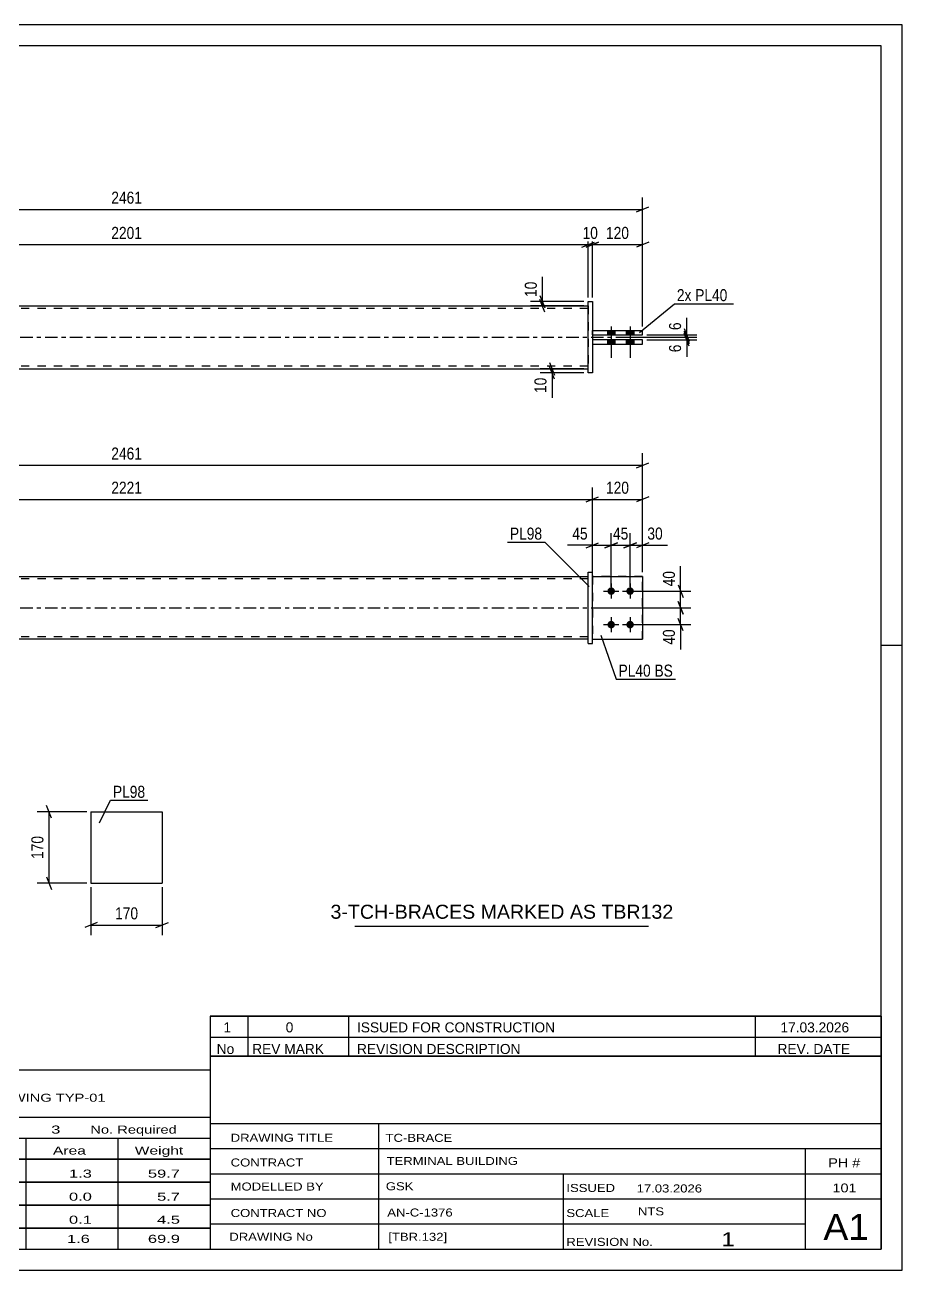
# Model space of a CAD drawing. Header units: millimetres. Extents: x 0 to 420, y 0 to 297.
# Drawn here: x 210.8 to 420, y 0 to 297 of the extents above; entities that cross this region are included whole.
import ezdxf

# ---------------------------------------------------------------- set-up
doc = ezdxf.new("R2010")
doc.units = ezdxf.units.MM
doc.linetypes.add('DXK_LINE_DOT2', pattern=[3.9198, 1.9599, -1.9599])
doc.linetypes.add('DXK_LINE_DOT3', pattern=[5.9187, 2.979, -0.9799, 0.9799, -0.9799])
doc.styles.add('Arial', font='ARIAL.TTF', dxfattribs={"height": 0.2})
doc.styles.add('Arial Narrow', font='ARIALN.TTF', dxfattribs={"height": 0.2})

# ---------------------------------------------------------------- blocks, each defined once
blk = doc.blocks.new('Unknown-580573218-1163')
at = {"color": 5, "linetype": 'Continuous'}
for p, q in [((420, 297), (0, 297)), ((420, 0), (420, 297)), ((415, 292), (5, 292)), ((415, 5), (415, 292)), ((420, 149), (415, 149)), ((5, 5), (415, 5)), ((0, 0), (420, 0))]:
    blk.add_line(p, q, dxfattribs=at)
blk = doc.blocks.new('Part-580573218-1769 - 1738')
at = {"color": 2, "linetype": 'Continuous'}
for p, q in [((346.13, 165.45), (358.13, 165.45)), ((358.13, 165.45), (358.13, 150.45)), ((346.13, 150.45), (358.13, 150.45))]:
    blk.add_line(p, q, dxfattribs=at)
at = {"color": 7, "linetype": 'DXK_LINE_DOT2'}
blk.add_line((346.13, 165.45), (346.13, 150.45), dxfattribs=at)
blk = doc.blocks.new('Part-580573218-1764 - 1738')
at = {"color": 7, "linetype": 'DXK_LINE_DOT2'}
for p, q in [((358.13, 165.45), (346.13, 165.45)), ((346.13, 165.45), (346.13, 150.45)), ((358.13, 150.45), (358.13, 165.45)), ((346.13, 150.45), (358.13, 150.45))]:
    blk.add_line(p, q, dxfattribs=at)
blk = doc.blocks.new('Part-580573218-1784 - 1738')
at = {"color": 2, "linetype": 'Continuous'}
for p, q in [((345.13, 149.45), (345.13, 166.45)), ((345.13, 166.45), (346.13, 166.45)), ((346.13, 149.45), (346.13, 166.45)), ((345.13, 149.45), (346.13, 149.45))]:
    blk.add_line(p, q, dxfattribs=at)
blk = doc.blocks.new('Part-580573218-1804 - 1738')
at = {"color": 2, "linetype": 'Continuous'}
for p, q in [((124.99, 165.45), (345.13, 165.45)), ((345.13, 150.45), (124.99, 150.45))]:
    blk.add_line(p, q, dxfattribs=at)
at = {"color": 7, "linetype": 'DXK_LINE_DOT2'}
for p, q in [((124.99, 150.45), (124.99, 165.45)), ((345.13, 164.85), (124.99, 164.85)), ((345.13, 150.45), (345.13, 165.45)), ((345.13, 151.05), (124.99, 151.05))]:
    blk.add_line(p, q, dxfattribs=at)
at = {"color": 7, "linetype": 'DXK_LINE_DOT3'}
blk.add_line((114.99, 157.95), (355.13, 157.95), dxfattribs=at)
blk = doc.blocks.new('Bolt-580573218-1805 - 1738')
at = {"linetype": 'Continuous'}
for points in [[(350.63, 162.85, -1), (350.63, 161.05, -1)], [(355.13, 162.85, -1), (355.13, 161.05, -1)], [(350.63, 154.85, -1), (350.63, 153.05, -1)], [(355.13, 154.85, -1), (355.13, 153.05, -1)]]:
    blk.add_hatch(color=1, dxfattribs=at).paths.add_polyline_path(points)
at = {"color": 1, "linetype": 'Continuous'}
for p, q in [((350.63, 163.75), (350.63, 160.15)), ((355.13, 163.75), (355.13, 160.15)), ((348.83, 161.95), (352.43, 161.95)), ((353.33, 161.95), (356.93, 161.95)), ((350.63, 155.75), (350.63, 152.15)), ((355.13, 155.75), (355.13, 152.15)), ((348.83, 153.95), (352.43, 153.95)), ((353.33, 153.95), (356.93, 153.95))]:
    blk.add_line(p, q, dxfattribs=at)
blk = doc.blocks.new('Part-580573218-1418 - 1390')
at = {"color": 2, "linetype": 'Continuous'}
for p, q in [((346.13, 224.09), (358.13, 224.09)), ((346.13, 223.09), (358.13, 223.09)), ((358.13, 223.09), (358.13, 224.09))]:
    blk.add_line(p, q, dxfattribs=at)
at = {"color": 7, "linetype": 'DXK_LINE_DOT2'}
blk.add_line((346.13, 223.09), (346.13, 224.09), dxfattribs=at)
blk = doc.blocks.new('Part-580573218-1445 - 1390')
at = {"color": 2, "linetype": 'Continuous'}
for p, q in [((124.99, 229.99), (345.13, 229.99)), ((124.99, 214.99), (345.13, 214.99))]:
    blk.add_line(p, q, dxfattribs=at)
at = {"color": 7, "linetype": 'DXK_LINE_DOT2'}
for p, q in [((124.99, 214.99), (124.99, 229.99)), ((345.13, 229.39), (124.99, 229.39)), ((345.13, 229.99), (345.13, 214.99)), ((345.13, 215.59), (124.99, 215.59))]:
    blk.add_line(p, q, dxfattribs=at)
at = {"color": 7, "linetype": 'DXK_LINE_DOT3'}
blk.add_line((114.99, 222.49), (355.13, 222.49), dxfattribs=at)
blk = doc.blocks.new('Bolt-580573218-1430 - 1390')
at = {"linetype": 'Continuous'}
for points in [[(351.53, 224.09), (349.73, 224.09), (349.73, 223.09), (351.53, 223.09)], [(351.53, 224.09), (349.73, 224.09), (349.73, 223.09), (351.53, 223.09)], [(356.03, 224.09), (354.23, 224.09), (354.23, 223.09), (356.03, 223.09)], [(356.03, 224.09), (354.23, 224.09), (354.23, 223.09), (356.03, 223.09)], [(351.53, 221.89), (349.73, 221.89), (349.73, 220.89), (351.53, 220.89)], [(351.53, 221.89), (349.73, 221.89), (349.73, 220.89), (351.53, 220.89)], [(356.03, 221.89), (354.23, 221.89), (354.23, 220.89), (356.03, 220.89)], [(356.03, 221.89), (354.23, 221.89), (354.23, 220.89), (356.03, 220.89)]]:
    blk.add_hatch(color=1, dxfattribs=at).paths.add_polyline_path(points)
at = {"color": 1, "linetype": 'Continuous'}
for p, q in [((349.73, 224.09), (349.73, 223.09)), ((349.73, 224.09), (349.73, 223.09)), ((350.63, 225.09), (350.63, 217.59)), ((350.63, 225.09), (350.63, 217.59)), ((351.53, 224.09), (351.53, 223.09)), ((351.53, 224.09), (351.53, 223.09)), ((354.23, 224.09), (354.23, 223.09)), ((354.23, 224.09), (354.23, 223.09)), ((355.13, 225.09), (355.13, 217.59)), ((355.13, 225.09), (355.13, 217.59)), ((356.03, 224.09), (356.03, 223.09)), ((356.03, 224.09), (356.03, 223.09)), ((349.73, 221.89), (349.73, 220.89)), ((349.73, 221.89), (349.73, 220.89)), ((351.53, 221.89), (351.53, 220.89)), ((351.53, 221.89), (351.53, 220.89)), ((354.23, 221.89), (354.23, 220.89)), ((354.23, 221.89), (354.23, 220.89)), ((356.03, 221.89), (356.03, 220.89)), ((356.03, 221.89), (356.03, 220.89))]:
    blk.add_line(p, q, dxfattribs=at)
blk = doc.blocks.new('Part-580573218-1457 - 1390')
at = {"color": 2, "linetype": 'Continuous'}
for p, q in [((345.13, 213.99), (345.13, 230.99)), ((345.13, 230.99), (346.13, 230.99)), ((346.13, 230.99), (346.13, 213.99)), ((346.13, 213.99), (345.13, 213.99))]:
    blk.add_line(p, q, dxfattribs=at)
blk = doc.blocks.new('Part-580573218-1462 - 1390')
at = {"color": 2, "linetype": 'Continuous'}
for p, q in [((358.13, 221.89), (346.13, 221.89)), ((346.13, 220.89), (358.13, 220.89)), ((358.13, 220.89), (358.13, 221.89))]:
    blk.add_line(p, q, dxfattribs=at)
at = {"color": 7, "linetype": 'DXK_LINE_DOT2'}
blk.add_line((346.13, 221.89), (346.13, 220.89), dxfattribs=at)
blk = doc.blocks.new('Part-580573218-2294 - 2288')
at = {"color": 2, "linetype": 'Continuous'}
for p, q in [((226.56, 109.31), (226.56, 92.31)), ((226.56, 109.31), (243.56, 109.31)), ((243.56, 109.31), (243.56, 92.31)), ((226.56, 92.31), (243.56, 92.31))]:
    blk.add_line(p, q, dxfattribs=at)
blk = doc.blocks.new('StraightDimension-580573218-1826 - 1738')
at = {"color": 7, "linetype": 'Continuous'}
for p, q in [((350.63, 162.95), (350.63, 175.74)), ((355.13, 162.95), (355.13, 175.74)), ((349.13, 172.29), (352.13, 173.49)), ((350.63, 172.89), (355.13, 172.89)), ((356.63, 173.49), (353.63, 172.29))]:
    blk.add_line(p, q, dxfattribs=at)
at = {"color": 0}
blk.add_wipeout([(355.31, 173.64), (355.31, 177.84), (350.45, 177.84), (350.45, 173.64)], dxfattribs=at)
at = {"color": 3, "style": 'Arial Narrow'}
blk.add_text('45', height=2.863, dxfattribs=at).set_placement((351.05, 174.24))
blk = doc.blocks.new('StraightDimension-580573218-1914 - 1738')
at = {"color": 7, "linetype": 'Continuous'}
for p, q in [((125.49, 184.43), (122.49, 183.23)), ((123.99, 158.95), (123.99, 186.68)), ((344.63, 183.23), (347.63, 184.43)), ((346.13, 166.45), (346.13, 186.68)), ((123.99, 183.83), (346.13, 183.83))]:
    blk.add_line(p, q, dxfattribs=at)
at = {"color": 0}
blk.add_wipeout([(239.32, 184.58), (239.32, 188.78), (230.81, 188.78), (230.81, 184.58)], dxfattribs=at)
at = {"color": 3, "style": 'Arial Narrow'}
blk.add_text('2221', height=2.863, dxfattribs=at).set_placement((231.41, 185.18))
blk = doc.blocks.new('StraightDimension-580573218-1810 - 1738')
at = {"color": 7, "linetype": 'Continuous'}
for p, q in [((355.13, 162.95), (355.13, 175.74)), ((358.13, 166.45), (358.13, 175.74)), ((353.63, 172.29), (356.63, 173.49)), ((355.13, 172.89), (358.13, 172.89)), ((359.63, 173.49), (356.63, 172.29))]:
    blk.add_line(p, q, dxfattribs=at)
at = {"color": 0}
blk.add_wipeout([(363.51, 173.64), (363.51, 177.84), (358.66, 177.84), (358.66, 173.64)], dxfattribs=at)
at = {"color": 7, "linetype": 'Continuous'}
blk.add_line((358.13, 172.89), (364.04, 172.89), dxfattribs=at)
blk.add_line((358.13, 172.89), (364.04, 172.89), dxfattribs=at)
at = {"color": 3, "style": 'Arial Narrow'}
blk.add_text('30', height=2.863, dxfattribs=at).set_placement((359.26, 174.24))
blk = doc.blocks.new('StraightDimension-580573218-1839 - 1738')
at = {"color": 7, "linetype": 'Continuous'}
for p, q in [((346.13, 166.45), (346.13, 175.74)), ((350.63, 162.95), (350.63, 175.74)), ((344.63, 172.29), (347.63, 173.49)), ((346.13, 172.89), (350.63, 172.89)), ((352.13, 173.49), (349.13, 172.29))]:
    blk.add_line(p, q, dxfattribs=at)
at = {"color": 0}
blk.add_wipeout([(345.61, 173.64), (345.61, 177.84), (340.75, 177.84), (340.75, 173.64)], dxfattribs=at)
at = {"color": 7, "linetype": 'Continuous'}
blk.add_line((346.13, 172.89), (340.23, 172.89), dxfattribs=at)
blk.add_line((346.13, 172.89), (340.23, 172.89), dxfattribs=at)
at = {"color": 3, "style": 'Arial Narrow'}
blk.add_text('45', height=2.863, dxfattribs=at).set_placement((341.35, 174.24))
blk = doc.blocks.new('StraightDimension-580573218-1856 - 1738')
at = {"color": 7, "linetype": 'Continuous'}
for p, q in [((111.99, 166.45), (111.99, 194.83)), ((358.13, 166.45), (358.13, 194.83)), ((113.49, 192.58), (110.49, 191.38)), ((111.99, 191.98), (358.13, 191.98)), ((356.63, 191.38), (359.63, 192.58))]:
    blk.add_line(p, q, dxfattribs=at)
at = {"color": 0}
blk.add_wipeout([(239.32, 192.73), (239.32, 196.93), (230.81, 196.93), (230.81, 192.73)], dxfattribs=at)
at = {"color": 3, "style": 'Arial Narrow'}
blk.add_text('2461', height=2.863, dxfattribs=at).set_placement((231.41, 193.33))
blk = doc.blocks.new('StraightDimension-580573218-1876 - 1738')
at = {"color": 7, "linetype": 'Continuous'}
for p, q in [((366.58, 163.45), (367.78, 160.45)), ((356.13, 161.95), (369.58, 161.95)), ((367.18, 157.95), (367.18, 161.95)), ((347.13, 157.95), (369.58, 157.95)), ((367.78, 156.45), (366.58, 159.45))]:
    blk.add_line(p, q, dxfattribs=at)
at = {"color": 0}
blk.add_wipeout([(366.43, 167.34), (362.23, 167.34), (362.23, 162.48), (366.43, 162.48)], dxfattribs=at)
at = {"color": 7, "linetype": 'Continuous'}
blk.add_line((367.18, 161.95), (367.18, 167.86), dxfattribs=at)
blk.add_line((367.18, 161.95), (367.18, 167.86), dxfattribs=at)
at = {"color": 3, "style": 'Arial Narrow'}
blk.add_text('40', height=2.863, rotation=90.0002, dxfattribs=at).set_placement((365.83, 163.08))
blk = doc.blocks.new('StraightDimension-580573218-1885 - 1738')
at = {"color": 7, "linetype": 'Continuous'}
for p, q in [((347.13, 157.95), (369.58, 157.95)), ((366.58, 159.45), (367.78, 156.45)), ((367.18, 153.95), (367.18, 157.95)), ((367.78, 152.45), (366.58, 155.45)), ((356.13, 153.95), (369.58, 153.95))]:
    blk.add_line(p, q, dxfattribs=at)
at = {"color": 0}
blk.add_wipeout([(366.43, 153.43), (362.23, 153.43), (362.23, 148.57), (366.43, 148.57)], dxfattribs=at)
at = {"color": 7, "linetype": 'Continuous'}
blk.add_line((367.18, 153.95), (367.18, 148.05), dxfattribs=at)
blk.add_line((367.18, 153.95), (367.18, 148.05), dxfattribs=at)
at = {"color": 3, "style": 'Arial Narrow'}
blk.add_text('40', height=2.863, rotation=90.0002, dxfattribs=at).set_placement((365.83, 149.17))
blk = doc.blocks.new('StraightDimension-580573218-1895 - 1738')
at = {"color": 7, "linetype": 'Continuous'}
for p, q in [((344.63, 183.23), (347.63, 184.43)), ((346.13, 166.45), (346.13, 186.68)), ((359.63, 184.43), (356.63, 183.23)), ((358.13, 166.45), (358.13, 186.68)), ((346.13, 183.83), (358.13, 183.83))]:
    blk.add_line(p, q, dxfattribs=at)
at = {"color": 0}
blk.add_wipeout([(355.47, 184.58), (355.47, 188.78), (348.79, 188.78), (348.79, 184.58)], dxfattribs=at)
at = {"color": 3, "style": 'Arial Narrow'}
blk.add_text('120', height=2.863, dxfattribs=at).set_placement((349.39, 185.18))
blk = doc.blocks.new('StraightDimension-580573218-1552 - 1390')
at = {"color": 7, "linetype": 'Continuous'}
for p, q in [((333.63, 232.49), (334.83, 229.49)), ((344.13, 230.99), (331.38, 230.99)), ((344.13, 229.99), (331.38, 229.99)), ((334.83, 228.49), (333.63, 231.49)), ((334.23, 229.99), (334.23, 230.99))]:
    blk.add_line(p, q, dxfattribs=at)
at = {"color": 0}
blk.add_wipeout([(333.48, 236.37), (329.28, 236.37), (329.28, 231.51), (333.48, 231.51)], dxfattribs=at)
at = {"color": 7, "linetype": 'Continuous'}
blk.add_line((334.23, 230.99), (334.23, 236.89), dxfattribs=at)
blk.add_line((334.23, 230.99), (334.23, 236.89), dxfattribs=at)
at = {"color": 3, "style": 'Arial Narrow'}
blk.add_text('10', height=2.863, rotation=90.0002, dxfattribs=at).set_placement((332.88, 232.11))
blk = doc.blocks.new('StraightDimension-580573218-1538 - 1390')
at = {"color": 7, "linetype": 'Continuous'}
for p, q in [((344.13, 214.99), (333.68, 214.99)), ((344.13, 213.99), (333.68, 213.99)), ((335.93, 216.49), (337.13, 213.49)), ((337.13, 212.49), (335.93, 215.49)), ((336.53, 213.99), (336.53, 214.99))]:
    blk.add_line(p, q, dxfattribs=at)
at = {"color": 0}
blk.add_wipeout([(335.78, 213.46), (331.58, 213.46), (331.58, 208.61), (335.78, 208.61)], dxfattribs=at)
at = {"color": 7, "linetype": 'Continuous'}
blk.add_line((336.53, 213.99), (336.53, 208.08), dxfattribs=at)
blk.add_line((336.53, 213.99), (336.53, 208.08), dxfattribs=at)
at = {"color": 3, "style": 'Arial Narrow'}
blk.add_text('10', height=2.863, rotation=90.0002, dxfattribs=at).set_placement((335.18, 209.21))
blk = doc.blocks.new('StraightDimension-580573218-1567 - 1390')
at = {"color": 7, "linetype": 'Continuous'}
for p, q in [((111.99, 225.09), (111.99, 255.86)), ((358.13, 225.09), (358.13, 255.86)), ((113.49, 253.61), (110.49, 252.41)), ((111.99, 253.01), (358.13, 253.01)), ((356.63, 252.41), (359.63, 253.61))]:
    blk.add_line(p, q, dxfattribs=at)
at = {"color": 0}
blk.add_wipeout([(239.32, 253.76), (239.32, 257.96), (230.81, 257.96), (230.81, 253.76)], dxfattribs=at)
at = {"color": 3, "style": 'Arial Narrow'}
blk.add_text('2461', height=2.863, dxfattribs=at).set_placement((231.41, 254.36))
blk = doc.blocks.new('StraightDimension-580573218-1578 - 1390')
at = {"color": 7, "linetype": 'Continuous'}
for p, q in [((346.13, 231.99), (346.13, 247.45)), ((358.13, 225.09), (358.13, 247.45)), ((344.63, 244), (347.63, 245.2)), ((346.13, 244.6), (358.13, 244.6)), ((359.63, 245.2), (356.63, 244))]:
    blk.add_line(p, q, dxfattribs=at)
at = {"color": 0}
blk.add_wipeout([(355.47, 245.35), (355.47, 249.55), (348.79, 249.55), (348.79, 245.35)], dxfattribs=at)
at = {"color": 3, "style": 'Arial Narrow'}
blk.add_text('120', height=2.863, dxfattribs=at).set_placement((349.39, 245.95))
blk = doc.blocks.new('StraightDimension-580573218-1608 - 1390')
at = {"color": 7, "linetype": 'Continuous'}
for p, q in [((124.99, 231.99), (124.99, 247.45)), ((345.13, 231.99), (345.13, 247.45)), ((126.49, 245.2), (123.49, 244)), ((124.99, 244.6), (345.13, 244.6)), ((343.63, 244), (346.63, 245.2))]:
    blk.add_line(p, q, dxfattribs=at)
at = {"color": 0}
blk.add_wipeout([(239.32, 245.35), (239.32, 249.55), (230.81, 249.55), (230.81, 245.35)], dxfattribs=at)
at = {"color": 3, "style": 'Arial Narrow'}
blk.add_text('2201', height=2.863, dxfattribs=at).set_placement((231.41, 245.95))
blk = doc.blocks.new('StraightDimension-580573218-1618 - 1390')
at = {"color": 7, "linetype": 'Continuous'}
for p, q in [((345.13, 231.99), (345.13, 247.45)), ((346.13, 231.99), (346.13, 247.45)), ((343.63, 244), (346.63, 245.2)), ((347.63, 245.2), (344.63, 244)), ((345.13, 244.6), (346.13, 244.6))]:
    blk.add_line(p, q, dxfattribs=at)
at = {"color": 0}
blk.add_wipeout([(348.06, 245.35), (348.06, 249.55), (343.2, 249.55), (343.2, 245.35)], dxfattribs=at)
at = {"color": 3, "style": 'Arial Narrow'}
blk.add_text('10', height=2.863, dxfattribs=at).set_placement((343.8, 245.95))
blk = doc.blocks.new('StraightDimension-580573218-1650 - 1390')
at = {"color": 7, "linetype": 'Continuous'}
for p, q in [((368.03, 223.99), (369.23, 220.99)), ((369.23, 220.39), (368.03, 223.39)), ((353.88, 222.49), (371.03, 222.49)), ((359.13, 221.89), (371.03, 221.89)), ((368.63, 221.89), (368.63, 222.49))]:
    blk.add_line(p, q, dxfattribs=at)
at = {"color": 0}
blk.add_wipeout([(367.88, 221.36), (363.68, 221.36), (363.68, 218.33), (367.88, 218.33)], dxfattribs=at)
at = {"color": 7, "linetype": 'Continuous'}
blk.add_line((368.63, 221.89), (368.63, 217.81), dxfattribs=at)
blk.add_line((368.63, 221.89), (368.63, 217.81), dxfattribs=at)
at = {"color": 3, "style": 'Arial Narrow'}
blk.add_text('6', height=2.86, rotation=90.0002, dxfattribs=at).set_placement((367.28, 218.93))
blk = doc.blocks.new('StraightDimension-580573218-1661 - 1390')
at = {"color": 7, "linetype": 'Continuous'}
for p, q in [((359.13, 223.09), (371.03, 223.09)), ((368.03, 224.59), (369.23, 221.59)), ((369.23, 220.99), (368.03, 223.99)), ((368.63, 222.49), (368.63, 223.09)), ((353.88, 222.49), (371.03, 222.49))]:
    blk.add_line(p, q, dxfattribs=at)
at = {"color": 0}
blk.add_wipeout([(367.88, 226.64), (363.68, 226.64), (363.68, 223.61), (367.88, 223.61)], dxfattribs=at)
at = {"color": 7, "linetype": 'Continuous'}
blk.add_line((368.63, 223.09), (368.63, 227.17), dxfattribs=at)
blk.add_line((368.63, 223.09), (368.63, 227.17), dxfattribs=at)
at = {"color": 3, "style": 'Arial Narrow'}
blk.add_text('6', height=2.86, rotation=90.0002, dxfattribs=at).set_placement((367.28, 224.21))
blk = doc.blocks.new('StraightDimension-580573218-2305 - 2288')
at = {"color": 7, "linetype": 'Continuous'}
for p, q in [((226.56, 91.31), (226.56, 79.91)), ((243.56, 91.31), (243.56, 79.91)), ((228.06, 82.91), (225.06, 81.71)), ((226.56, 82.31), (243.56, 82.31)), ((242.06, 81.71), (245.06, 82.91))]:
    blk.add_line(p, q, dxfattribs=at)
at = {"color": 0}
blk.add_wipeout([(238.4, 83.06), (238.4, 87.26), (231.72, 87.26), (231.72, 83.06)], dxfattribs=at)
at = {"color": 3, "style": 'Arial Narrow'}
blk.add_text('170', height=2.863, dxfattribs=at).set_placement((232.32, 83.66))
blk = doc.blocks.new('StraightDimension-580573218-2296 - 2288')
at = {"color": 7, "linetype": 'Continuous'}
for p, q in [((217.16, 107.81), (215.96, 110.81)), ((225.56, 109.31), (213.71, 109.31)), ((216.56, 92.31), (216.56, 109.31)), ((225.56, 92.31), (213.71, 92.31)), ((215.96, 93.81), (217.16, 90.81))]:
    blk.add_line(p, q, dxfattribs=at)
at = {"color": 0}
blk.add_wipeout([(215.81, 104.16), (211.61, 104.16), (211.61, 97.47), (215.81, 97.47)], dxfattribs=at)
at = {"color": 3, "style": 'Arial Narrow'}
blk.add_text('170', height=2.863, rotation=90.0002, dxfattribs=at).set_placement((215.21, 98.07))
blk = doc.blocks.new('Unknown-580573218-3639')
at = {"color": 7, "linetype": 'Continuous'}
for p, q in [((255, 51.05), (255, 5)), ((255, 51.05), (415, 51.05)), ((415, 51), (415, 5)), ((255, 35), (415, 35)), ((295.14, 35), (295.14, 5)), ((255, 29), (415, 29)), ((397, 5.05), (397, 29.05)), ((255, 23), (415, 23)), ((339.14, 23), (339.14, 5)), ((255, 17), (415, 17)), ((255, 11), (397, 11)), ((255, 5), (415, 5))]:
    blk.add_line(p, q, dxfattribs=at)
at = {"color": 7, "style": 'Arial Narrow'}
for s, height, width, p in [('DRAWING TITLE', 1.9089, 1.425378, (259.88, 30.61)), ('TC-BRACE', 1.909, 1.425378, (296.81, 30.59)), ('TERMINAL BUILDING', 1.9089, 1.425378, (297.06, 25.07)), ('CONTRACT', 1.909, 1.425378, (259.88, 24.71)), ('MODELLED BY', 1.9089, 1.425378, (259.88, 18.98)), ('GSK', 1.909, 1.425378, (296.88, 19.04)), ('ISSUED', 1.909, 1.425378, (339.94, 18.64)), ('17.03.2026', 1.909, 1.425378, (356.69, 18.52)), ('CONTRACT NO', 1.9089, 1.425378, (259.88, 12.66)), ('AN-C-1376', 1.909, 1.425378, (297.23, 12.78)), ('SCALE', 1.909, 1.425378, (339.94, 12.65)), ('A1', 6.204, 1.25, (401.24, 7.2)), ('DRAWING No', 1.909, 1.425378, (259.56, 7)), ('[TBR.132]', 1.909, 1.425378, (297.46, 6.99)), ('1', 3.34, 1.5, (376.91, 5.68)), ('REVISION No.', 1.9089, 1.425378, (339.94, 5.77))]:
    blk.add_text(s, height=height, dxfattribs=dict(at, width=width)).set_placement(p)
at = {"color": 7, "linetype": 'Continuous', "style": 'Arial Narrow'}
for s, height, width, p in [('PH #', 2.1, 1.42538, (402.4, 24.55)), ('101', 2.1, 1.42538, (403.41, 18.55)), ('NTS', 1.909, 1.425378, (357, 13.05))]:
    blk.add_text(s, height=height, dxfattribs=dict(at, width=width)).set_placement(p)
blk = doc.blocks.new('Unknown-580573218-3640')
at = {"color": 7, "linetype": 'Continuous'}
for p, q in [((255, 60.55), (415, 60.55)), ((415, 60.55), (255, 60.55)), ((255, 60.55), (255, 55.55)), ((264, 60.55), (264, 55.55)), ((288, 60.55), (288, 55.55)), ((385, 60.55), (385, 55.55)), ((415, 60.55), (415, 55.55)), ((255, 55.55), (415, 55.55)), ((255, 55.55), (255, 51.05)), ((255, 55.55), (415, 55.55)), ((264, 55.55), (264, 51.05)), ((288, 55.55), (288, 51.05)), ((385, 55.55), (385, 51.05)), ((415, 55.55), (415, 51.05)), ((415, 51.05), (255, 51.05))]:
    blk.add_line(p, q, dxfattribs=at)
at = {"color": 7, "linetype": 'Continuous', "style": 'Arial Narrow'}
for s, height, width, p in [('1', 2.39, 1.196471, (258.16, 56.7)), ('0', 2.39, 1.196471, (273, 56.7)), ('ISSUED FOR CONSTRUCTION', 2.3861, 1.196471, (290, 56.7)), ('17.03.2026', 2.386, 1.196471, (391, 56.7)), ('No', 2.386, 1.2, (256.54, 51.55)), ('REV MARK', 2.386, 1.2, (265, 51.55)), ('REVISION DESCRIPTION', 2.3861, 1.2, (290, 51.55)), ('REV. DATE', 2.386, 1.2, (390.28, 51.55))]:
    blk.add_text(s, height=height, dxfattribs=dict(at, width=width)).set_placement(p)
blk = doc.blocks.new('Unknown-580573218-3641')
at = {"color": 7, "linetype": 'Continuous'}
for p, q in [((95, 47.75), (255, 47.75)), ((95, 36.5), (95, 47.75)), ((255, 47.75), (255, 36.5)), ((95, 36.5), (255, 36.5)), ((95, 36.5), (95, 31.5)), ((255, 36.5), (255, 31.5)), ((95, 31.5), (255, 31.5)), ((95, 31.5), (95, 26.5)), ((119, 31.5), (119, 26.5)), ((154.5, 31.5), (154.5, 26.5)), ((180.5, 31.5), (180.5, 26.5)), ((193.5, 31.5), (193.5, 26.5)), ((211, 31.5), (211, 26.5)), ((233, 31.5), (233, 26.5)), ((255, 31.5), (255, 26.5)), ((95, 26.5), (255, 26.5)), ((95, 26.45), (95, 21.05)), ((95, 26.45), (255, 26.45)), ((119, 26.5), (119, 21)), ((154.5, 26.5), (154.5, 21)), ((180.5, 26.5), (180.5, 21)), ((193.5, 26.5), (193.5, 21)), ((211, 26.5), (211, 21)), ((233, 26.5), (233, 21)), ((255, 26.45), (255, 21.05)), ((95, 21.05), (255, 21.05)), ((95, 20.95), (95, 15.55)), ((95, 20.95), (255, 20.95)), ((119, 21), (119, 15.5)), ((154.5, 21), (154.5, 15.5)), ((180.5, 21), (180.5, 15.5)), ((193.5, 21), (193.5, 15.5)), ((211, 21), (211, 15.5)), ((233, 21), (233, 15.5)), ((255, 20.95), (255, 15.55)), ((95, 15.55), (255, 15.55)), ((95, 15.45), (95, 10.05)), ((95, 15.45), (255, 15.45)), ((119, 15.5), (119, 10)), ((154.5, 15.5), (154.5, 10)), ((180.5, 15.5), (180.5, 10)), ((193.5, 15.5), (193.5, 10)), ((211, 15.5), (211, 10)), ((233, 15.5), (233, 10)), ((255, 15.45), (255, 10.05)), ((95, 10.05), (255, 10.05)), ((95, 10), (255, 10)), ((95, 10), (95, 5)), ((211, 10), (211, 5)), ((233, 10), (233, 5)), ((255, 10), (255, 5)), ((95, 5), (255, 5))]:
    blk.add_line(p, q, dxfattribs=at)
at = {"color": 7, "style": 'Arial Narrow'}
for s, height, width, p in [('GENERAL NOTES & WELD DETAILS :', 2.8633, 1.4, (96.15, 40.06)), ('REFER TYP DRAWING TYP-01', 1.9089, 1.6, (179.7, 40.16)), ("MATERIAL LIST FOR ASSEMBLY MK'D", 1.9089, 1.6, (96.15, 32.56)), ('TBR132', 1.909, 1.794707, (187.59, 32.47)), ('3', 1.91, 1.794707, (217.08, 32.56)), ('No. Required', 1.9089, 1.6, (226.41, 32.56)), ('Mark', 1.909, 1.7, (96.34, 27.5)), ('Profile', 1.909, 1.7, (129.41, 27.5)), ('Material', 1.909, 1.7, (159.54, 27.56)), ('No.', 1.909, 1.7, (184.5, 27.56)), ('Length', 1.909, 1.7, (195, 27.56)), ('Area', 1.909, 1.7, (217.5, 27.56)), ('Weight', 1.909, 1.7, (237, 27.56))]:
    blk.add_text(s, height=height, dxfattribs=dict(at, width=width)).set_placement(p)
at = {"color": 7, "linetype": 'Continuous', "style": 'Arial Narrow'}
for s, height, width, p in [('TBR132', 1.909, 1.794707, (96.5, 22.06)), ('SHS150*6', 1.909, 1.794707, (121, 22.06)), ('E350', 1.909, 1.794707, (160.74, 22.06)), ('1', 1.91, 1.794707, (184.86, 22.06)), ('2201', 1.909, 1.794707, (197.58, 22.06)), ('1.3', 1.909, 1.794707, (221.32, 22.06)), ('59.7', 1.909, 1.794707, (240.14, 22.06)), ('PL40', 1.909, 1.794707, (96.5, 16.56)), ('PL10*120', 1.909, 1.794707, (121, 16.56)), ('E350', 1.909, 1.794707, (160.74, 16.56)), ('4', 1.91, 1.794707, (184.86, 16.56)), ('150', 1.909, 1.794707, (199.77, 16.56)), ('0.0', 1.909, 1.794707, (221.32, 16.56)), ('5.7', 1.909, 1.794707, (242.33, 16.56)), ('PL98', 1.909, 1.794707, (96.5, 11.06)), ('PL10*170', 1.909, 1.794707, (121, 11.06)), ('E350', 1.909, 1.794707, (160.74, 11.06)), ('2', 1.91, 1.794707, (184.86, 11.06)), ('170', 1.909, 1.794707, (199.77, 11.06)), ('0.1', 1.909, 1.794707, (221.32, 11.06)), ('4.5', 1.909, 1.794707, (242.33, 11.06)), ('Total', 1.909, 1.7, (197.33, 6.5)), ('1.6', 1.909, 1.794707, (220.83, 6.5)), ('69.9', 1.909, 1.794707, (240.14, 6.5))]:
    blk.add_text(s, height=height, dxfattribs=dict(at, width=width)).set_placement(p)
blk = doc.blocks.new('Unknown-580573218-3642')
at = {"color": 7, "linetype": 'Continuous'}
blk.add_line((289.5, 82.05), (359.5, 82.05), dxfattribs=at)
at = {"color": 7, "style": 'Arial'}
blk.add_text('3-TCH-BRACES MARKED AS TBR132', height=3.3428, dxfattribs=at).set_placement((283.69, 83.8))
blk = doc.blocks.new('Mark-580573218-1780 - 1738')
at = {"color": 0}
blk.add_wipeout([(334.16, 174.23), (334.16, 177.23), (326.48, 177.23), (326.48, 174.23)], dxfattribs=at)
blk.add_wipeout([(334.16, 174.23), (334.16, 177.23), (326.48, 177.23), (326.48, 174.23)], dxfattribs=at)
at = {"color": 30, "linetype": 'Continuous'}
for p in [(325.88, 173.63), (345.36, 163.03)]:
    blk.add_line(p, (334.76, 173.63), dxfattribs=at)
at = {"color": 3, "style": 'Arial Narrow'}
blk.add_text('PL98', height=2.863, dxfattribs=at).set_placement((326.48, 174.23))
blk = doc.blocks.new('MarkSet-580573218-2051 - 1738')
at = {"color": 0}
blk.add_wipeout([(360.05, 141.55), (360.05, 144.55), (352.38, 144.55), (352.38, 141.55)], dxfattribs=at)
blk.add_wipeout([(360.05, 141.55), (360.05, 144.55), (352.38, 144.55), (352.38, 141.55)], dxfattribs=at)
at = {"color": 30, "linetype": 'Continuous'}
blk.add_line((348.14, 151.42), (351.78, 140.95), dxfattribs=at)
at = {"color": 0}
blk.add_wipeout([(365.34, 141.55), (365.34, 144.55), (360.95, 144.55), (360.95, 141.55)], dxfattribs=at)
blk.add_wipeout([(365.34, 141.55), (365.34, 144.55), (360.95, 144.55), (360.95, 141.55)], dxfattribs=at)
at = {"color": 30, "linetype": 'Continuous'}
blk.add_line((351.78, 140.95), (365.94, 140.95), dxfattribs=at)
at = {"color": 3, "style": 'Arial Narrow'}
for s, p in [('PL40', (352.38, 141.55)), ('BS', (360.95, 141.55))]:
    blk.add_text(s, height=2.863, dxfattribs=at).set_placement(p)
blk = doc.blocks.new('MarkSet-580573218-1723 - 1390')
at = {"color": 0}
blk.add_wipeout([(369.76, 231.11), (369.76, 234.11), (366.29, 234.11), (366.29, 231.11)], dxfattribs=at)
blk.add_wipeout([(369.76, 231.11), (369.76, 234.11), (366.29, 234.11), (366.29, 231.11)], dxfattribs=at)
at = {"color": 30, "linetype": 'Continuous'}
blk.add_line((357.34, 223.6), (365.69, 230.51), dxfattribs=at)
at = {"color": 0}
blk.add_wipeout([(378.33, 231.11), (378.33, 234.11), (370.66, 234.11), (370.66, 231.11)], dxfattribs=at)
blk.add_wipeout([(378.33, 231.11), (378.33, 234.11), (370.66, 234.11), (370.66, 231.11)], dxfattribs=at)
at = {"color": 30, "linetype": 'Continuous'}
blk.add_line((365.69, 230.51), (379.83, 230.51), dxfattribs=at)
at = {"color": 3, "style": 'Arial Narrow'}
for s, p in [('2x', (366.29, 231.11)), ('PL40', (370.66, 231.11))]:
    blk.add_text(s, height=2.863, dxfattribs=at).set_placement(p)
blk = doc.blocks.new('Mark-580573218-2290 - 2288')
at = {"color": 0}
blk.add_wipeout([(239.49, 112.65), (239.49, 115.65), (231.81, 115.65), (231.81, 112.65)], dxfattribs=at)
blk.add_wipeout([(239.49, 112.65), (239.49, 115.65), (231.81, 115.65), (231.81, 112.65)], dxfattribs=at)
at = {"color": 30, "linetype": 'Continuous'}
for p, q in [((228.58, 106.69), (231.21, 112.05)), ((231.21, 112.05), (240.09, 112.05))]:
    blk.add_line(p, q, dxfattribs=at)
at = {"color": 3, "style": 'Arial Narrow'}
blk.add_text('PL98', height=2.863, dxfattribs=at).set_placement((231.81, 112.65))

msp = doc.modelspace()

# ---------------------------------------------------------------- block references
for name in ['Unknown-580573218-1163', 'Part-580573218-1445 - 1390', 'Part-580573218-1457 - 1390', 'Part-580573218-1418 - 1390', 'Bolt-580573218-1430 - 1390', 'Part-580573218-1462 - 1390', 'Part-580573218-1784 - 1738', 'Part-580573218-1804 - 1738', 'Part-580573218-1769 - 1738', 'Part-580573218-1764 - 1738', 'Bolt-580573218-1805 - 1738', 'Part-580573218-2294 - 2288', 'Unknown-580573218-3642', 'Unknown-580573218-3640', 'Unknown-580573218-3639', 'Unknown-580573218-3641']:
    msp.add_blockref(name, (0, 0))

# ---------------------------------------------------------------- next in the draw order: block references
for name in ['StraightDimension-580573218-1552 - 1390', 'StraightDimension-580573218-1538 - 1390', 'StraightDimension-580573218-1914 - 1738', 'StraightDimension-580573218-1826 - 1738', 'Mark-580573218-2290 - 2288', 'StraightDimension-580573218-2305 - 2288']:
    msp.add_blockref(name, (0, 0))

# ---------------------------------------------------------------- next in the draw order: block references
for name in ['StraightDimension-580573218-1567 - 1390', 'StraightDimension-580573218-1839 - 1738', 'StraightDimension-580573218-1810 - 1738', 'StraightDimension-580573218-2296 - 2288']:
    msp.add_blockref(name, (0, 0))

# ---------------------------------------------------------------- next in the draw order: block references
for name in ['StraightDimension-580573218-1578 - 1390', 'StraightDimension-580573218-1856 - 1738']:
    msp.add_blockref(name, (0, 0))

# ---------------------------------------------------------------- next in the draw order: block references
for name in ['StraightDimension-580573218-1608 - 1390', 'StraightDimension-580573218-1650 - 1390', 'StraightDimension-580573218-1876 - 1738']:
    msp.add_blockref(name, (0, 0))

# ---------------------------------------------------------------- next in the draw order: block references
for name in ['StraightDimension-580573218-1618 - 1390', 'StraightDimension-580573218-1661 - 1390', 'StraightDimension-580573218-1895 - 1738', 'StraightDimension-580573218-1885 - 1738']:
    msp.add_blockref(name, (0, 0))

# ---------------------------------------------------------------- next in the draw order: block references
for name in ['MarkSet-580573218-1723 - 1390', 'Mark-580573218-1780 - 1738', 'MarkSet-580573218-2051 - 1738']:
    msp.add_blockref(name, (0, 0))

doc.saveas('drawing.dxf')
